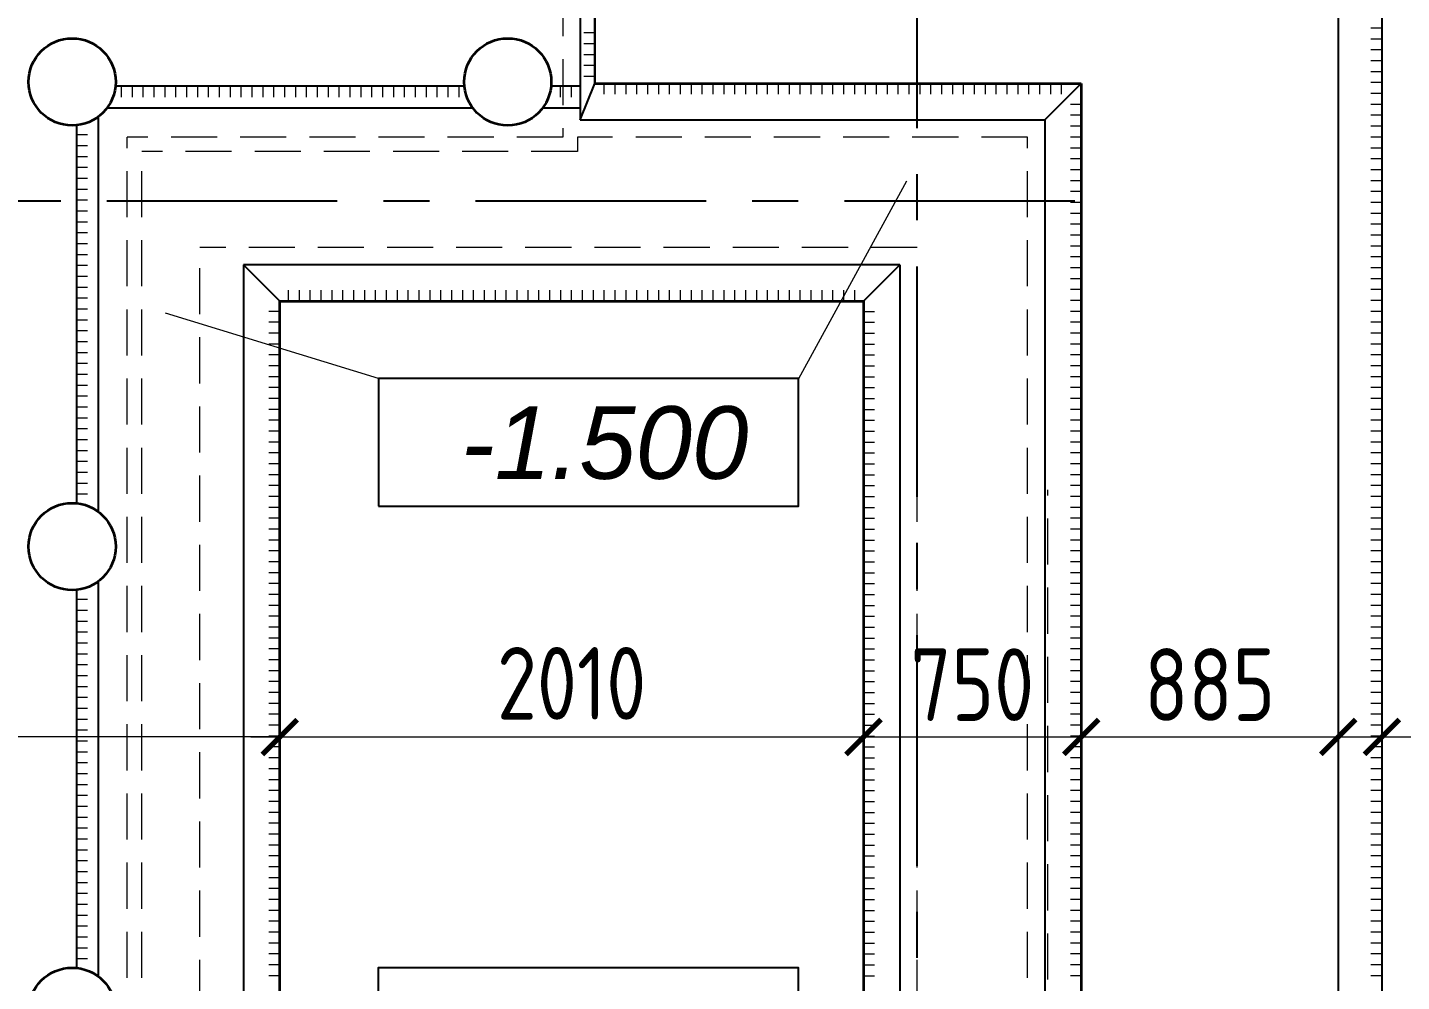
# Model space of a CAD drawing. Extents: x -12289450 to -10763036, y -7834513 to -6150123.
# Drawn here: x -11249645 to -11244913, y -7820069 to -7816784 of the extents above; entities that cross this region are included whole.
import ezdxf

# ---------------------------------------------------------------- set-up
doc = ezdxf.new("R2010")
doc.units = 0
doc.header["$LTSCALE"] = 25
doc.header["$PDMODE"] = 35
doc.linetypes.add('CENTER', pattern=[50.8, 31.75, -6.35, 6.35, -6.35])
doc.linetypes.add('HIDDEN', pattern=[9.525, 6.35, -3.175])
doc.layers.get('DefPoints').update_dxf_attribs({"color": 10, "lineweight": 30})
doc.layers.add('005-РАЗМЕРЫ', color=252, linetype='Continuous')
doc.layers.add('014-ОСИ', color=251, linetype='CENTER')
for name, color, linetype, lineweight in [('RAZMER', 7, 'Continuous', 9), ('Земля', 7, 'Continuous', 15), ('ФУНДАМЕНТ', 5, 'Continuous', 30)]:
    doc.layers.add(name, color=color, linetype=linetype, lineweight=lineweight)
doc.styles.add('GOST 2.304', font='cs_gost2304.shx')
doc.styles.get("Standard").update_dxf_attribs({"font": 'arial.ttf'})
doc.styles.add('Текстер', font='ariali.ttf')
doc.dimstyles.new('1', dxfattribs={"dimscale": 100, "dimtxt": 2.5, "dimasz": 1.2, "dimexe": 1, "dimexo": 1, "dimgap": 0.5, "dimtad": 1, "dimdec": 0, "dimzin": 0, "dimdsep": 46, "dimtxsty": 'GOST 2.304', "dimblk": 'ARCHTICK', "dimcen": 0.09, "dimdle": 1, "dimclrd": 256, "dimclre": 256, "dimclrt": 7, "dimadec": 0, "dimazin": 0, "dimtfac": 1, "dimtdec": 0, "dimtmove": 0, "dimatfit": 3, "dimldrblk": 'ARCHTICK', "dimfxl": 0, "dimtolj": 1, "dimtzin": 0, "dimlwd": 5, "dimlwe": 5, "dimarcsym": 0})

# ---------------------------------------------------------------- blocks, each defined once
blk = doc.blocks.new('Уровень')
at = {"color": 213, "linetype": 'ByBlock'}
blk.add_lwpolyline([(0, 0), (1543.7, 0), (1543.7, 468.7), (0, 468.7)], close=True, dxfattribs=at)
at = {"flags": 4}
blk.add_attdef('+-0.000', (69.7, 107.1), '', height=250, dxfattribs=at)
blk = doc.blocks.new('_ArchTick')
at = {"color": 0, "linetype": 'ByBlock', "const_width": 0.15}
blk.add_lwpolyline([(-0.5, -0.5), (0.5, 0.5)], dxfattribs=at)
blk = doc.blocks.new('*D1404')
at = {"layer": '005-РАЗМЕРЫ', "lineweight": 5, "transparency": 16777216}
for p, q in [((-11249790.9, -7819226.6), (-11250583.7, -7819226.6)), ((-11248775.9, -7819226.6), (-11249890.9, -7819226.6)), ((-11249790.9, -7819302.4), (-11249790.9, -7819326.6)), ((-11248775.9, -7819323.6), (-11248775.9, -7819326.6))]:
    blk.add_line(p, q, dxfattribs=at)
at = {"layer": 'DefPoints', "color": 0, "transparency": 16777216}
for p in [(-11249790.9, -7819202.4), (-11248775.9, -7819223.6), (-11248775.9, -7819226.6)]:
    blk.add_point(p, dxfattribs=at)
at = {"layer": '005-РАЗМЕРЫ', "lineweight": 5, "transparency": 16777216, "xscale": 120, "yscale": 120, "zscale": 120, "rotation": 180}
blk.add_blockref('_ArchTick', (-11249790.9, -7819226.6), dxfattribs=at)
at = {"layer": '005-РАЗМЕРЫ', "lineweight": 5, "transparency": 16777216, "xscale": 120, "yscale": 120, "zscale": 120}
blk.add_blockref('_ArchTick', (-11248775.9, -7819226.6), dxfattribs=at)
at = {"layer": '005-РАЗМЕРЫ', "color": 7, "transparency": 16777216, "insert": (-11250247.3, -7819046.4), "char_height": 250, "attachment_point": 5, "style": 'GOST 2.304'}
blk.add_mtext('\\A1;1015', dxfattribs=at)
blk = doc.blocks.new('*D1405')
at = {"layer": '005-РАЗМЕРЫ', "lineweight": 5, "transparency": 16777216}
for p, q in [((-11248875.9, -7819226.6), (-11246665.9, -7819226.6)), ((-11248775.9, -7819323.6), (-11248775.9, -7819326.6)), ((-11246765.9, -7819323.6), (-11246765.9, -7819326.6))]:
    blk.add_line(p, q, dxfattribs=at)
at = {"layer": 'DefPoints', "color": 0, "transparency": 16777216}
for p in [(-11248775.9, -7819223.6), (-11246765.9, -7819223.6), (-11246765.9, -7819226.6)]:
    blk.add_point(p, dxfattribs=at)
at = {"layer": '005-РАЗМЕРЫ', "lineweight": 5, "transparency": 16777216, "xscale": 120, "yscale": 120, "zscale": 120, "rotation": 180}
blk.add_blockref('_ArchTick', (-11248775.9, -7819226.6), dxfattribs=at)
at = {"layer": '005-РАЗМЕРЫ', "lineweight": 5, "transparency": 16777216, "xscale": 120, "yscale": 120, "zscale": 120}
blk.add_blockref('_ArchTick', (-11246765.9, -7819226.6), dxfattribs=at)
at = {"layer": '005-РАЗМЕРЫ', "color": 7, "transparency": 16777216, "insert": (-11247770.9, -7819041.9), "char_height": 250, "attachment_point": 5, "style": 'GOST 2.304'}
blk.add_mtext('\\A1;2010', dxfattribs=at)
blk = doc.blocks.new('*D1406')
at = {"layer": '005-РАЗМЕРЫ', "lineweight": 5, "transparency": 16777216}
for p, q in [((-11246865.9, -7819226.6), (-11245915.9, -7819226.6)), ((-11246015.9, -7819323.6), (-11246015.9, -7819326.6))]:
    blk.add_line(p, q, dxfattribs=at)
at = {"layer": 'DefPoints', "color": 0, "transparency": 16777216}
for p in [(-11246765.9, -7819226.6), (-11246015.9, -7819223.6), (-11246015.9, -7819226.6)]:
    blk.add_point(p, dxfattribs=at)
at = {"layer": '005-РАЗМЕРЫ', "lineweight": 5, "transparency": 16777216, "xscale": 120, "yscale": 120, "zscale": 120, "rotation": 180}
blk.add_blockref('_ArchTick', (-11246765.9, -7819226.6), dxfattribs=at)
at = {"layer": '005-РАЗМЕРЫ', "lineweight": 5, "transparency": 16777216, "xscale": 120, "yscale": 120, "zscale": 120}
blk.add_blockref('_ArchTick', (-11246015.9, -7819226.6), dxfattribs=at)
at = {"layer": '005-РАЗМЕРЫ', "color": 7, "transparency": 16777216, "insert": (-11246390.9, -7819046.4), "char_height": 250, "attachment_point": 5, "style": 'GOST 2.304'}
blk.add_mtext('\\A1;750', dxfattribs=at)
blk = doc.blocks.new('*D1407')
at = {"layer": '005-РАЗМЕРЫ', "lineweight": 5, "transparency": 16777216}
for p, q in [((-11245130.9, -7819126.9), (-11245130.9, -7819126.6)), ((-11246115.9, -7819226.6), (-11245030.9, -7819226.6)), ((-11246015.9, -7819323.6), (-11246015.9, -7819326.6))]:
    blk.add_line(p, q, dxfattribs=at)
at = {"layer": 'DefPoints', "color": 0, "transparency": 16777216}
for p in [(-11246015.9, -7819223.6), (-11245130.9, -7819226.6), (-11245130.9, -7819226.9)]:
    blk.add_point(p, dxfattribs=at)
at = {"layer": '005-РАЗМЕРЫ', "lineweight": 5, "transparency": 16777216, "xscale": 120, "yscale": 120, "zscale": 120, "rotation": 180}
blk.add_blockref('_ArchTick', (-11246015.9, -7819226.6), dxfattribs=at)
at = {"layer": '005-РАЗМЕРЫ', "lineweight": 5, "transparency": 16777216, "xscale": 120, "yscale": 120, "zscale": 120}
blk.add_blockref('_ArchTick', (-11245130.9, -7819226.6), dxfattribs=at)
at = {"layer": '005-РАЗМЕРЫ', "color": 7, "transparency": 16777216, "insert": (-11245573.4, -7819046.4), "char_height": 250, "attachment_point": 5, "style": 'GOST 2.304'}
blk.add_mtext('\\A1;885', dxfattribs=at)
blk = doc.blocks.new('*D1408')
at = {"layer": '005-РАЗМЕРЫ', "lineweight": 5, "transparency": 16777216}
for p, q in [((-11245130.9, -7819126.9), (-11245130.9, -7819126.6)), ((-11245230.9, -7819226.6), (-11244980.9, -7819226.6)), ((-11244980.9, -7819226.6), (-11244329.6, -7819226.6)), ((-11244980.9, -7819323.6), (-11244980.9, -7819326.6))]:
    blk.add_line(p, q, dxfattribs=at)
at = {"layer": 'DefPoints', "color": 0, "transparency": 16777216}
for p in [(-11245130.9, -7819226.9), (-11244980.9, -7819223.6), (-11244980.9, -7819226.6)]:
    blk.add_point(p, dxfattribs=at)
at = {"layer": '005-РАЗМЕРЫ', "lineweight": 5, "transparency": 16777216, "xscale": 120, "yscale": 120, "zscale": 120, "rotation": 180}
blk.add_blockref('_ArchTick', (-11245130.9, -7819226.6), dxfattribs=at)
at = {"layer": '005-РАЗМЕРЫ', "lineweight": 5, "transparency": 16777216, "xscale": 120, "yscale": 120, "zscale": 120}
blk.add_blockref('_ArchTick', (-11244980.9, -7819226.6), dxfattribs=at)
at = {"layer": '005-РАЗМЕРЫ', "color": 7, "transparency": 16777216, "insert": (-11244595.3, -7819046.4), "char_height": 250, "attachment_point": 5, "style": 'GOST 2.304'}
blk.add_mtext('\\A1;150', dxfattribs=at)

msp = doc.modelspace()

# ---------------------------------------------------------------- linework, layer by layer
at = {"layer": '014-ОСИ'}
for points in [[(-11246580.9, -7822209.9), (-11246580.9, -7808273)], [(-11246037.8, -7817381.1), (-11263878.5, -7817381.1)]]:
    msp.add_lwpolyline(points, dxfattribs=at)
at = {"layer": 'RAZMER', "color": 211}
for points in [[(-11246989, -7817992.6), (-11246616.7, -7817311.5)], [(-11248436.3, -7817992.6), (-11249168.9, -7817767.6)]]:
    msp.add_lwpolyline(points, dxfattribs=at)
at = {"layer": 'Земля', "lineweight": 30}
msp.add_line((-11247690.9, -7810591.1), (-11247690.9, -7816976.1), dxfattribs=at)
at = {"layer": 'Земля', "linetype": 'Continuous', "lineweight": 5, "ltscale": 3}
for p, q in [((-11247690.9, -7816976.1), (-11247690.9, -7810591.1)), ((-11244980.9, -7823181.1), (-11244980.9, -7815941.1)), ((-11244980.9, -7816786.1), (-11245018.4, -7816786.1)), ((-11247690.9, -7816802.4), (-11247728.4, -7816802.4)), ((-11247690.9, -7816839.9), (-11247728.4, -7816839.9)), ((-11244980.9, -7816823.6), (-11245018.4, -7816823.6)), ((-11247690.9, -7816877.4), (-11247728.4, -7816877.4)), ((-11244980.9, -7816861.1), (-11245018.4, -7816861.1)), ((-11247690.9, -7816914.9), (-11247728.4, -7816914.9)), ((-11244980.9, -7816898.6), (-11245018.4, -7816898.6)), ((-11244980.9, -7816936.1), (-11245018.4, -7816936.1)), ((-11247690.9, -7816952.4), (-11247728.4, -7816952.4)), ((-11246015.9, -7816976.1), (-11247690.9, -7816976.1)), ((-11247659.6, -7816976.1), (-11247659.6, -7817013.6)), ((-11247622.1, -7816976.1), (-11247622.1, -7817013.6)), ((-11247584.6, -7816976.1), (-11247584.6, -7817013.6)), ((-11247547.1, -7816976.1), (-11247547.1, -7817013.6)), ((-11247509.6, -7816976.1), (-11247509.6, -7817013.6)), ((-11247472.1, -7816976.1), (-11247472.1, -7817013.6)), ((-11247434.6, -7816976.1), (-11247434.6, -7817013.6)), ((-11247397.1, -7816976.1), (-11247397.1, -7817013.6)), ((-11247359.6, -7816976.1), (-11247359.6, -7817013.6)), ((-11247322.1, -7816976.1), (-11247322.1, -7817013.6)), ((-11247284.6, -7816976.1), (-11247284.6, -7817013.6)), ((-11247247.1, -7816976.1), (-11247247.1, -7817013.6)), ((-11247209.6, -7816976.1), (-11247209.6, -7817013.6)), ((-11247172.1, -7816976.1), (-11247172.1, -7817013.6)), ((-11247134.6, -7816976.1), (-11247134.6, -7817013.6)), ((-11247097.1, -7816976.1), (-11247097.1, -7817013.6)), ((-11247059.6, -7816976.1), (-11247059.6, -7817013.6)), ((-11247022.1, -7816976.1), (-11247022.1, -7817013.6)), ((-11246984.6, -7816976.1), (-11246984.6, -7817013.6)), ((-11246947.1, -7816976.1), (-11246947.1, -7817013.6)), ((-11246909.6, -7816976.1), (-11246909.6, -7817013.6)), ((-11246872.1, -7816976.1), (-11246872.1, -7817013.6)), ((-11246834.6, -7816976.1), (-11246834.6, -7817013.6)), ((-11246797.1, -7816976.1), (-11246797.1, -7817013.6)), ((-11246759.6, -7816976.1), (-11246759.6, -7817013.6)), ((-11246722.1, -7816976.1), (-11246722.1, -7817013.6)), ((-11246684.6, -7816976.1), (-11246684.6, -7817013.6)), ((-11246647.1, -7816976.1), (-11246647.1, -7817013.6)), ((-11246609.6, -7816976.1), (-11246609.6, -7817013.6)), ((-11246572.1, -7816976.1), (-11246572.1, -7817013.6)), ((-11246534.6, -7816976.1), (-11246534.6, -7817013.6)), ((-11246497.1, -7816976.1), (-11246497.1, -7817013.6)), ((-11246459.6, -7816976.1), (-11246459.6, -7817013.6)), ((-11246422.1, -7816976.1), (-11246422.1, -7817013.6)), ((-11246384.6, -7816976.1), (-11246384.6, -7817013.6)), ((-11246347.1, -7816976.1), (-11246347.1, -7817013.6)), ((-11246309.6, -7816976.1), (-11246309.6, -7817013.6)), ((-11246272.1, -7816976.1), (-11246272.1, -7817013.6)), ((-11246234.6, -7816976.1), (-11246234.6, -7817013.6)), ((-11246197.1, -7816976.1), (-11246197.1, -7817013.6)), ((-11246159.6, -7816976.1), (-11246159.6, -7817013.6)), ((-11246122.1, -7816976.1), (-11246122.1, -7817013.6)), ((-11246084.6, -7816976.1), (-11246084.6, -7817013.6)), ((-11246015.9, -7822146.1), (-11246015.9, -7816976.1)), ((-11244980.9, -7816973.6), (-11245018.4, -7816973.6)), ((-11249341.6, -7816986.1), (-11248140.1, -7816986.1)), ((-11249322.1, -7816986.1), (-11249322.1, -7817023.6)), ((-11249284.6, -7816986.1), (-11249284.6, -7817023.6)), ((-11249247.1, -7816986.1), (-11249247.1, -7817023.6)), ((-11249209.6, -7816986.1), (-11249209.6, -7817023.6)), ((-11249172.1, -7816986.1), (-11249172.1, -7817023.6)), ((-11249134.6, -7816986.1), (-11249134.6, -7817023.6)), ((-11249097.1, -7816986.1), (-11249097.1, -7817023.6)), ((-11249059.6, -7816986.1), (-11249059.6, -7817023.6)), ((-11249022.1, -7816986.1), (-11249022.1, -7817023.6)), ((-11248984.6, -7816986.1), (-11248984.6, -7817023.6)), ((-11248947.1, -7816986.1), (-11248947.1, -7817023.6)), ((-11248909.6, -7816986.1), (-11248909.6, -7817023.6)), ((-11248872.1, -7816986.1), (-11248872.1, -7817023.6)), ((-11248834.6, -7816986.1), (-11248834.6, -7817023.6)), ((-11248797.1, -7816986.1), (-11248797.1, -7817023.6)), ((-11248759.6, -7816986.1), (-11248759.6, -7817023.6)), ((-11248722.1, -7816986.1), (-11248722.1, -7817023.6)), ((-11248684.6, -7816986.1), (-11248684.6, -7817023.6)), ((-11248647.1, -7816986.1), (-11248647.1, -7817023.6)), ((-11248609.6, -7816986.1), (-11248609.6, -7817023.6)), ((-11248572.1, -7816986.1), (-11248572.1, -7817023.6)), ((-11248534.6, -7816986.1), (-11248534.6, -7817023.6)), ((-11248497.1, -7816986.1), (-11248497.1, -7817023.6)), ((-11248459.6, -7816986.1), (-11248459.6, -7817023.6)), ((-11248422.1, -7816986.1), (-11248422.1, -7817023.6)), ((-11248384.6, -7816986.1), (-11248384.6, -7817023.6)), ((-11248347.1, -7816986.1), (-11248347.1, -7817023.6)), ((-11248309.6, -7816986.1), (-11248309.6, -7817023.6)), ((-11248272.1, -7816986.1), (-11248272.1, -7817023.6)), ((-11248234.6, -7816986.1), (-11248234.6, -7817023.6)), ((-11248197.1, -7816986.1), (-11248197.1, -7817023.6)), ((-11248159.6, -7816986.1), (-11248159.6, -7817023.6)), ((-11247841.6, -7816986.1), (-11247740.9, -7816986.1)), ((-11247810, -7816986.1), (-11247810, -7817023.6)), ((-11247772.5, -7816986.1), (-11247772.5, -7817023.6)), ((-11244980.9, -7817011.1), (-11245018.4, -7817011.1)), ((-11246015.9, -7817048.6), (-11246053.4, -7817048.6)), ((-11244980.9, -7817048.6), (-11245018.4, -7817048.6)), ((-11249475.9, -7818421.9), (-11249475.9, -7817120.4)), ((-11246015.9, -7817086.1), (-11246053.4, -7817086.1)), ((-11246015.9, -7817123.6), (-11246053.4, -7817123.6)), ((-11244980.9, -7817086.1), (-11245018.4, -7817086.1)), ((-11244980.9, -7817123.6), (-11245018.4, -7817123.6)), ((-11249475.9, -7817152.4), (-11249438.4, -7817152.4)), ((-11246015.9, -7817161.1), (-11246053.4, -7817161.1)), ((-11244980.9, -7817161.1), (-11245018.4, -7817161.1)), ((-11249475.9, -7817189.9), (-11249438.4, -7817189.9)), ((-11246015.9, -7817198.6), (-11246053.4, -7817198.6)), ((-11244980.9, -7817198.6), (-11245018.4, -7817198.6)), ((-11249475.9, -7817227.4), (-11249438.4, -7817227.4)), ((-11249475.9, -7817264.9), (-11249438.4, -7817264.9)), ((-11246015.9, -7817236.1), (-11246053.4, -7817236.1)), ((-11244980.9, -7817236.1), (-11245018.4, -7817236.1)), ((-11249475.9, -7817302.4), (-11249438.4, -7817302.4)), ((-11246015.9, -7817273.6), (-11246053.4, -7817273.6)), ((-11246015.9, -7817311.1), (-11246053.4, -7817311.1)), ((-11244980.9, -7817273.6), (-11245018.4, -7817273.6)), ((-11244980.9, -7817311.1), (-11245018.4, -7817311.1)), ((-11249475.9, -7817339.9), (-11249438.4, -7817339.9)), ((-11246015.9, -7817348.6), (-11246053.4, -7817348.6)), ((-11244980.9, -7817348.6), (-11245018.4, -7817348.6)), ((-11249475.9, -7817377.4), (-11249438.4, -7817377.4)), ((-11246015.9, -7817386.1), (-11246053.4, -7817386.1)), ((-11244980.9, -7817386.1), (-11245018.4, -7817386.1)), ((-11249475.9, -7817414.9), (-11249438.4, -7817414.9)), ((-11249475.9, -7817452.4), (-11249438.4, -7817452.4)), ((-11246015.9, -7817423.6), (-11246053.4, -7817423.6)), ((-11244980.9, -7817423.6), (-11245018.4, -7817423.6)), ((-11249475.9, -7817489.9), (-11249438.4, -7817489.9)), ((-11246015.9, -7817461.1), (-11246053.4, -7817461.1)), ((-11246015.9, -7817498.6), (-11246053.4, -7817498.6)), ((-11244980.9, -7817461.1), (-11245018.4, -7817461.1)), ((-11244980.9, -7817498.6), (-11245018.4, -7817498.6)), ((-11249475.9, -7817527.4), (-11249438.4, -7817527.4)), ((-11246015.9, -7817536.1), (-11246053.4, -7817536.1)), ((-11244980.9, -7817536.1), (-11245018.4, -7817536.1)), ((-11249475.9, -7817564.9), (-11249438.4, -7817564.9)), ((-11246015.9, -7817573.6), (-11246053.4, -7817573.6)), ((-11244980.9, -7817573.6), (-11245018.4, -7817573.6)), ((-11249475.9, -7817602.4), (-11249438.4, -7817602.4)), ((-11249475.9, -7817639.9), (-11249438.4, -7817639.9)), ((-11246015.9, -7817611.1), (-11246053.4, -7817611.1)), ((-11244980.9, -7817611.1), (-11245018.4, -7817611.1)), ((-11249475.9, -7817677.4), (-11249438.4, -7817677.4)), ((-11248745.9, -7817726.1), (-11248745.9, -7817688.6)), ((-11248708.4, -7817726.1), (-11248708.4, -7817688.6)), ((-11248670.9, -7817726.1), (-11248670.9, -7817688.6)), ((-11248633.4, -7817726.1), (-11248633.4, -7817688.6)), ((-11248595.9, -7817726.1), (-11248595.9, -7817688.6)), ((-11248558.4, -7817726.1), (-11248558.4, -7817688.6)), ((-11248520.9, -7817726.1), (-11248520.9, -7817688.6)), ((-11248483.4, -7817726.1), (-11248483.4, -7817688.6)), ((-11248445.9, -7817726.1), (-11248445.9, -7817688.6)), ((-11248408.4, -7817726.1), (-11248408.4, -7817688.6)), ((-11248370.9, -7817726.1), (-11248370.9, -7817688.6)), ((-11248333.4, -7817726.1), (-11248333.4, -7817688.6)), ((-11248295.9, -7817726.1), (-11248295.9, -7817688.6)), ((-11248258.4, -7817726.1), (-11248258.4, -7817688.6)), ((-11248220.9, -7817726.1), (-11248220.9, -7817688.6)), ((-11248183.4, -7817726.1), (-11248183.4, -7817688.6)), ((-11248145.9, -7817726.1), (-11248145.9, -7817688.6)), ((-11248108.4, -7817726.1), (-11248108.4, -7817688.6)), ((-11248070.9, -7817726.1), (-11248070.9, -7817688.6)), ((-11248033.4, -7817726.1), (-11248033.4, -7817688.6)), ((-11247995.9, -7817726.1), (-11247995.9, -7817688.6)), ((-11247958.4, -7817726.1), (-11247958.4, -7817688.6)), ((-11247920.9, -7817726.1), (-11247920.9, -7817688.6)), ((-11247883.4, -7817726.1), (-11247883.4, -7817688.6)), ((-11247845.9, -7817726.1), (-11247845.9, -7817688.6)), ((-11247808.4, -7817726.1), (-11247808.4, -7817688.6)), ((-11247770.9, -7817726.1), (-11247770.9, -7817688.6)), ((-11247733.4, -7817726.1), (-11247733.4, -7817688.6)), ((-11247695.9, -7817726.1), (-11247695.9, -7817688.6)), ((-11247658.4, -7817726.1), (-11247658.4, -7817688.6)), ((-11247620.9, -7817726.1), (-11247620.9, -7817688.6)), ((-11247583.4, -7817726.1), (-11247583.4, -7817688.6)), ((-11247545.9, -7817726.1), (-11247545.9, -7817688.6)), ((-11247508.4, -7817726.1), (-11247508.4, -7817688.6)), ((-11247470.9, -7817726.1), (-11247470.9, -7817688.6)), ((-11247433.4, -7817726.1), (-11247433.4, -7817688.6)), ((-11247395.9, -7817726.1), (-11247395.9, -7817688.6)), ((-11247358.4, -7817726.1), (-11247358.4, -7817688.6)), ((-11247320.9, -7817726.1), (-11247320.9, -7817688.6)), ((-11247283.4, -7817726.1), (-11247283.4, -7817688.6)), ((-11247245.9, -7817726.1), (-11247245.9, -7817688.6)), ((-11247208.4, -7817726.1), (-11247208.4, -7817688.6)), ((-11247170.9, -7817726.1), (-11247170.9, -7817688.6)), ((-11247133.4, -7817726.1), (-11247133.4, -7817688.6)), ((-11247095.9, -7817726.1), (-11247095.9, -7817688.6)), ((-11247058.4, -7817726.1), (-11247058.4, -7817688.6)), ((-11247020.9, -7817726.1), (-11247020.9, -7817688.6)), ((-11246983.4, -7817726.1), (-11246983.4, -7817688.6)), ((-11246945.9, -7817726.1), (-11246945.9, -7817688.6)), ((-11246908.4, -7817726.1), (-11246908.4, -7817688.6)), ((-11246870.9, -7817726.1), (-11246870.9, -7817688.6)), ((-11246833.4, -7817726.1), (-11246833.4, -7817688.6)), ((-11246795.9, -7817726.1), (-11246795.9, -7817688.6)), ((-11246015.9, -7817648.6), (-11246053.4, -7817648.6)), ((-11246015.9, -7817686.1), (-11246053.4, -7817686.1)), ((-11244980.9, -7817648.6), (-11245018.4, -7817648.6)), ((-11244980.9, -7817686.1), (-11245018.4, -7817686.1)), ((-11249475.9, -7817714.9), (-11249438.4, -7817714.9)), ((-11248775.9, -7817726.1), (-11246765.9, -7817726.1)), ((-11248775.9, -7821396.1), (-11248775.9, -7817726.1)), ((-11246765.9, -7817726.1), (-11246765.9, -7821396.1)), ((-11246015.9, -7817723.6), (-11246053.4, -7817723.6)), ((-11244980.9, -7817723.6), (-11245018.4, -7817723.6)), ((-11249475.9, -7817752.4), (-11249438.4, -7817752.4)), ((-11248775.9, -7817761.1), (-11248813.4, -7817761.1)), ((-11246765.9, -7817761.1), (-11246728.4, -7817761.1)), ((-11246015.9, -7817761.1), (-11246053.4, -7817761.1)), ((-11244980.9, -7817761.1), (-11245018.4, -7817761.1)), ((-11249475.9, -7817789.9), (-11249438.4, -7817789.9)), ((-11249475.9, -7817827.4), (-11249438.4, -7817827.4)), ((-11248775.9, -7817798.6), (-11248813.4, -7817798.6)), ((-11248775.9, -7817836.1), (-11248813.4, -7817836.1)), ((-11246765.9, -7817798.6), (-11246728.4, -7817798.6)), ((-11246765.9, -7817836.1), (-11246728.4, -7817836.1)), ((-11246015.9, -7817798.6), (-11246053.4, -7817798.6)), ((-11246015.9, -7817836.1), (-11246053.4, -7817836.1)), ((-11244980.9, -7817798.6), (-11245018.4, -7817798.6)), ((-11244980.9, -7817836.1), (-11245018.4, -7817836.1)), ((-11249475.9, -7817864.9), (-11249438.4, -7817864.9)), ((-11248775.9, -7817873.6), (-11248813.4, -7817873.6)), ((-11246765.9, -7817873.6), (-11246728.4, -7817873.6)), ((-11246015.9, -7817873.6), (-11246053.4, -7817873.6)), ((-11244980.9, -7817873.6), (-11245018.4, -7817873.6)), ((-11249475.9, -7817902.4), (-11249438.4, -7817902.4)), ((-11248775.9, -7817911.1), (-11248813.4, -7817911.1)), ((-11246765.9, -7817911.1), (-11246728.4, -7817911.1)), ((-11246015.9, -7817911.1), (-11246053.4, -7817911.1)), ((-11244980.9, -7817911.1), (-11245018.4, -7817911.1)), ((-11249475.9, -7817939.9), (-11249438.4, -7817939.9)), ((-11249475.9, -7817977.4), (-11249438.4, -7817977.4)), ((-11248775.9, -7817948.6), (-11248813.4, -7817948.6)), ((-11246765.9, -7817948.6), (-11246728.4, -7817948.6)), ((-11246015.9, -7817948.6), (-11246053.4, -7817948.6)), ((-11244980.9, -7817948.6), (-11245018.4, -7817948.6)), ((-11249475.9, -7818014.9), (-11249438.4, -7818014.9)), ((-11248775.9, -7817986.1), (-11248813.4, -7817986.1)), ((-11248775.9, -7818023.6), (-11248813.4, -7818023.6)), ((-11246765.9, -7817986.1), (-11246728.4, -7817986.1)), ((-11246765.9, -7818023.6), (-11246728.4, -7818023.6)), ((-11246015.9, -7817986.1), (-11246053.4, -7817986.1)), ((-11246015.9, -7818023.6), (-11246053.4, -7818023.6)), ((-11244980.9, -7817986.1), (-11245018.4, -7817986.1)), ((-11244980.9, -7818023.6), (-11245018.4, -7818023.6)), ((-11249475.9, -7818052.4), (-11249438.4, -7818052.4)), ((-11248775.9, -7818061.1), (-11248813.4, -7818061.1)), ((-11246765.9, -7818061.1), (-11246728.4, -7818061.1)), ((-11246015.9, -7818061.1), (-11246053.4, -7818061.1)), ((-11244980.9, -7818061.1), (-11245018.4, -7818061.1)), ((-11249475.9, -7818089.9), (-11249438.4, -7818089.9)), ((-11248775.9, -7818098.6), (-11248813.4, -7818098.6)), ((-11246765.9, -7818098.6), (-11246728.4, -7818098.6)), ((-11246015.9, -7818098.6), (-11246053.4, -7818098.6)), ((-11244980.9, -7818098.6), (-11245018.4, -7818098.6)), ((-11249475.9, -7818127.4), (-11249438.4, -7818127.4)), ((-11249475.9, -7818164.9), (-11249438.4, -7818164.9)), ((-11248775.9, -7818136.1), (-11248813.4, -7818136.1)), ((-11246765.9, -7818136.1), (-11246728.4, -7818136.1)), ((-11246015.9, -7818136.1), (-11246053.4, -7818136.1)), ((-11244980.9, -7818136.1), (-11245018.4, -7818136.1)), ((-11249475.9, -7818202.4), (-11249438.4, -7818202.4)), ((-11248775.9, -7818173.6), (-11248813.4, -7818173.6)), ((-11248775.9, -7818211.1), (-11248813.4, -7818211.1)), ((-11246765.9, -7818173.6), (-11246728.4, -7818173.6)), ((-11246765.9, -7818211.1), (-11246728.4, -7818211.1)), ((-11246015.9, -7818173.6), (-11246053.4, -7818173.6)), ((-11246015.9, -7818211.1), (-11246053.4, -7818211.1)), ((-11244980.9, -7818173.6), (-11245018.4, -7818173.6)), ((-11244980.9, -7818211.1), (-11245018.4, -7818211.1)), ((-11249475.9, -7818239.9), (-11249438.4, -7818239.9)), ((-11248775.9, -7818248.6), (-11248813.4, -7818248.6)), ((-11246765.9, -7818248.6), (-11246728.4, -7818248.6)), ((-11246015.9, -7818248.6), (-11246053.4, -7818248.6)), ((-11244980.9, -7818248.6), (-11245018.4, -7818248.6)), ((-11249475.9, -7818277.4), (-11249438.4, -7818277.4)), ((-11248775.9, -7818286.1), (-11248813.4, -7818286.1)), ((-11246765.9, -7818286.1), (-11246728.4, -7818286.1)), ((-11246015.9, -7818286.1), (-11246053.4, -7818286.1)), ((-11244980.9, -7818286.1), (-11245018.4, -7818286.1)), ((-11249475.9, -7818314.9), (-11249438.4, -7818314.9)), ((-11249475.9, -7818352.4), (-11249438.4, -7818352.4)), ((-11248775.9, -7818323.6), (-11248813.4, -7818323.6)), ((-11246765.9, -7818323.6), (-11246728.4, -7818323.6)), ((-11246015.9, -7818323.6), (-11246053.4, -7818323.6)), ((-11244980.9, -7818323.6), (-11245018.4, -7818323.6)), ((-11249475.9, -7818389.9), (-11249438.4, -7818389.9)), ((-11248775.9, -7818361.1), (-11248813.4, -7818361.1)), ((-11248775.9, -7818398.6), (-11248813.4, -7818398.6)), ((-11246765.9, -7818361.1), (-11246728.4, -7818361.1)), ((-11246765.9, -7818398.6), (-11246728.4, -7818398.6)), ((-11246015.9, -7818361.1), (-11246053.4, -7818361.1)), ((-11246015.9, -7818398.6), (-11246053.4, -7818398.6)), ((-11244980.9, -7818361.1), (-11245018.4, -7818361.1)), ((-11244980.9, -7818398.6), (-11245018.4, -7818398.6)), ((-11248775.9, -7818436.1), (-11248813.4, -7818436.1)), ((-11246765.9, -7818436.1), (-11246728.4, -7818436.1)), ((-11246015.9, -7818436.1), (-11246053.4, -7818436.1)), ((-11244980.9, -7818436.1), (-11245018.4, -7818436.1)), ((-11248775.9, -7818473.6), (-11248813.4, -7818473.6)), ((-11246765.9, -7818473.6), (-11246728.4, -7818473.6)), ((-11246015.9, -7818473.6), (-11246053.4, -7818473.6)), ((-11244980.9, -7818473.6), (-11245018.4, -7818473.6)), ((-11248775.9, -7818511.1), (-11248813.4, -7818511.1)), ((-11246765.9, -7818511.1), (-11246728.4, -7818511.1)), ((-11246015.9, -7818511.1), (-11246053.4, -7818511.1)), ((-11244980.9, -7818511.1), (-11245018.4, -7818511.1)), ((-11248775.9, -7818548.6), (-11248813.4, -7818548.6)), ((-11248775.9, -7818586.1), (-11248813.4, -7818586.1)), ((-11246765.9, -7818548.6), (-11246728.4, -7818548.6)), ((-11246765.9, -7818586.1), (-11246728.4, -7818586.1)), ((-11246015.9, -7818548.6), (-11246053.4, -7818548.6)), ((-11246015.9, -7818586.1), (-11246053.4, -7818586.1)), ((-11244980.9, -7818548.6), (-11245018.4, -7818548.6)), ((-11244980.9, -7818586.1), (-11245018.4, -7818586.1)), ((-11248775.9, -7818623.6), (-11248813.4, -7818623.6)), ((-11246765.9, -7818623.6), (-11246728.4, -7818623.6)), ((-11246015.9, -7818623.6), (-11246053.4, -7818623.6)), ((-11244980.9, -7818623.6), (-11245018.4, -7818623.6)), ((-11248775.9, -7818661.1), (-11248813.4, -7818661.1)), ((-11246765.9, -7818661.1), (-11246728.4, -7818661.1)), ((-11246015.9, -7818661.1), (-11246053.4, -7818661.1)), ((-11244980.9, -7818661.1), (-11245018.4, -7818661.1)), ((-11249475.9, -7820021.9), (-11249475.9, -7818720.4)), ((-11248775.9, -7818698.6), (-11248813.4, -7818698.6)), ((-11246765.9, -7818698.6), (-11246728.4, -7818698.6)), ((-11246015.9, -7818698.6), (-11246053.4, -7818698.6)), ((-11244980.9, -7818698.6), (-11245018.4, -7818698.6)), ((-11249475.9, -7818752.4), (-11249438.4, -7818752.4)), ((-11248775.9, -7818736.1), (-11248813.4, -7818736.1)), ((-11248775.9, -7818773.6), (-11248813.4, -7818773.6)), ((-11246765.9, -7818736.1), (-11246728.4, -7818736.1)), ((-11246765.9, -7818773.6), (-11246728.4, -7818773.6)), ((-11246015.9, -7818736.1), (-11246053.4, -7818736.1)), ((-11246015.9, -7818773.6), (-11246053.4, -7818773.6)), ((-11244980.9, -7818736.1), (-11245018.4, -7818736.1)), ((-11244980.9, -7818773.6), (-11245018.4, -7818773.6)), ((-11249475.9, -7818789.9), (-11249438.4, -7818789.9)), ((-11249475.9, -7818827.4), (-11249438.4, -7818827.4)), ((-11248775.9, -7818811.1), (-11248813.4, -7818811.1)), ((-11246765.9, -7818811.1), (-11246728.4, -7818811.1)), ((-11246015.9, -7818811.1), (-11246053.4, -7818811.1)), ((-11244980.9, -7818811.1), (-11245018.4, -7818811.1)), ((-11249475.9, -7818864.9), (-11249438.4, -7818864.9)), ((-11248775.9, -7818848.6), (-11248813.4, -7818848.6)), ((-11246765.9, -7818848.6), (-11246728.4, -7818848.6)), ((-11246015.9, -7818848.6), (-11246053.4, -7818848.6)), ((-11244980.9, -7818848.6), (-11245018.4, -7818848.6)), ((-11249475.9, -7818902.4), (-11249438.4, -7818902.4)), ((-11248775.9, -7818886.1), (-11248813.4, -7818886.1)), ((-11248775.9, -7818923.6), (-11248813.4, -7818923.6)), ((-11246765.9, -7818886.1), (-11246728.4, -7818886.1)), ((-11246765.9, -7818923.6), (-11246728.4, -7818923.6)), ((-11246015.9, -7818886.1), (-11246053.4, -7818886.1)), ((-11246015.9, -7818923.6), (-11246053.4, -7818923.6)), ((-11244980.9, -7818886.1), (-11245018.4, -7818886.1)), ((-11244980.9, -7818923.6), (-11245018.4, -7818923.6)), ((-11249475.9, -7818939.9), (-11249438.4, -7818939.9)), ((-11248775.9, -7818961.1), (-11248813.4, -7818961.1)), ((-11246765.9, -7818961.1), (-11246728.4, -7818961.1)), ((-11246015.9, -7818961.1), (-11246053.4, -7818961.1)), ((-11244980.9, -7818961.1), (-11245018.4, -7818961.1)), ((-11249475.9, -7818977.4), (-11249438.4, -7818977.4)), ((-11249475.9, -7819014.9), (-11249438.4, -7819014.9)), ((-11248775.9, -7818998.6), (-11248813.4, -7818998.6)), ((-11246765.9, -7818998.6), (-11246728.4, -7818998.6)), ((-11246015.9, -7818998.6), (-11246053.4, -7818998.6)), ((-11244980.9, -7818998.6), (-11245018.4, -7818998.6)), ((-11249475.9, -7819052.4), (-11249438.4, -7819052.4)), ((-11248775.9, -7819036.1), (-11248813.4, -7819036.1)), ((-11246765.9, -7819036.1), (-11246728.4, -7819036.1)), ((-11246015.9, -7819036.1), (-11246053.4, -7819036.1)), ((-11244980.9, -7819036.1), (-11245018.4, -7819036.1)), ((-11249475.9, -7819089.9), (-11249438.4, -7819089.9)), ((-11248775.9, -7819073.6), (-11248813.4, -7819073.6)), ((-11248775.9, -7819111.1), (-11248813.4, -7819111.1)), ((-11246765.9, -7819073.6), (-11246728.4, -7819073.6)), ((-11246765.9, -7819111.1), (-11246728.4, -7819111.1)), ((-11246015.9, -7819073.6), (-11246053.4, -7819073.6)), ((-11246015.9, -7819111.1), (-11246053.4, -7819111.1)), ((-11244980.9, -7819073.6), (-11245018.4, -7819073.6)), ((-11244980.9, -7819111.1), (-11245018.4, -7819111.1)), ((-11249475.9, -7819127.4), (-11249438.4, -7819127.4)), ((-11248775.9, -7819148.6), (-11248813.4, -7819148.6)), ((-11246765.9, -7819148.6), (-11246728.4, -7819148.6)), ((-11246015.9, -7819148.6), (-11246053.4, -7819148.6)), ((-11244980.9, -7819148.6), (-11245018.4, -7819148.6)), ((-11249475.9, -7819164.9), (-11249438.4, -7819164.9)), ((-11249475.9, -7819202.4), (-11249438.4, -7819202.4)), ((-11248775.9, -7819186.1), (-11248813.4, -7819186.1)), ((-11246765.9, -7819186.1), (-11246728.4, -7819186.1)), ((-11246015.9, -7819186.1), (-11246053.4, -7819186.1)), ((-11244980.9, -7819186.1), (-11245018.4, -7819186.1)), ((-11249475.9, -7819239.9), (-11249438.4, -7819239.9)), ((-11248775.9, -7819223.6), (-11248813.4, -7819223.6)), ((-11246765.9, -7819223.6), (-11246728.4, -7819223.6)), ((-11246015.9, -7819223.6), (-11246053.4, -7819223.6)), ((-11244980.9, -7819223.6), (-11245018.4, -7819223.6)), ((-11249475.9, -7819277.4), (-11249438.4, -7819277.4)), ((-11248775.9, -7819261.1), (-11248813.4, -7819261.1)), ((-11248775.9, -7819298.6), (-11248813.4, -7819298.6)), ((-11246765.9, -7819261.1), (-11246728.4, -7819261.1)), ((-11246765.9, -7819298.6), (-11246728.4, -7819298.6)), ((-11246015.9, -7819261.1), (-11246053.4, -7819261.1)), ((-11246015.9, -7819298.6), (-11246053.4, -7819298.6)), ((-11244980.9, -7819261.1), (-11245018.4, -7819261.1)), ((-11244980.9, -7819298.6), (-11245018.4, -7819298.6)), ((-11249475.9, -7819314.9), (-11249438.4, -7819314.9)), ((-11248775.9, -7819336.1), (-11248813.4, -7819336.1)), ((-11246765.9, -7819336.1), (-11246728.4, -7819336.1)), ((-11246015.9, -7819336.1), (-11246053.4, -7819336.1)), ((-11244980.9, -7819336.1), (-11245018.4, -7819336.1)), ((-11249475.9, -7819352.4), (-11249438.4, -7819352.4)), ((-11249475.9, -7819389.9), (-11249438.4, -7819389.9)), ((-11248775.9, -7819373.6), (-11248813.4, -7819373.6)), ((-11246765.9, -7819373.6), (-11246728.4, -7819373.6)), ((-11246015.9, -7819373.6), (-11246053.4, -7819373.6)), ((-11244980.9, -7819373.6), (-11245018.4, -7819373.6)), ((-11249475.9, -7819427.4), (-11249438.4, -7819427.4)), ((-11248775.9, -7819411.1), (-11248813.4, -7819411.1)), ((-11246765.9, -7819411.1), (-11246728.4, -7819411.1)), ((-11246015.9, -7819411.1), (-11246053.4, -7819411.1)), ((-11244980.9, -7819411.1), (-11245018.4, -7819411.1)), ((-11249475.9, -7819464.9), (-11249438.4, -7819464.9)), ((-11248775.9, -7819448.6), (-11248813.4, -7819448.6)), ((-11248775.9, -7819486.1), (-11248813.4, -7819486.1)), ((-11246765.9, -7819448.6), (-11246728.4, -7819448.6)), ((-11246765.9, -7819486.1), (-11246728.4, -7819486.1)), ((-11246015.9, -7819448.6), (-11246053.4, -7819448.6)), ((-11246015.9, -7819486.1), (-11246053.4, -7819486.1)), ((-11244980.9, -7819448.6), (-11245018.4, -7819448.6)), ((-11244980.9, -7819486.1), (-11245018.4, -7819486.1)), ((-11249475.9, -7819502.4), (-11249438.4, -7819502.4)), ((-11248775.9, -7819523.6), (-11248813.4, -7819523.6)), ((-11246765.9, -7819523.6), (-11246728.4, -7819523.6)), ((-11246015.9, -7819523.6), (-11246053.4, -7819523.6)), ((-11244980.9, -7819523.6), (-11245018.4, -7819523.6)), ((-11249475.9, -7819539.9), (-11249438.4, -7819539.9)), ((-11249475.9, -7819577.4), (-11249438.4, -7819577.4)), ((-11248775.9, -7819561.1), (-11248813.4, -7819561.1)), ((-11246765.9, -7819561.1), (-11246728.4, -7819561.1)), ((-11246015.9, -7819561.1), (-11246053.4, -7819561.1)), ((-11244980.9, -7819561.1), (-11245018.4, -7819561.1)), ((-11249475.9, -7819614.9), (-11249438.4, -7819614.9)), ((-11248775.9, -7819598.6), (-11248813.4, -7819598.6)), ((-11246765.9, -7819598.6), (-11246728.4, -7819598.6)), ((-11246015.9, -7819598.6), (-11246053.4, -7819598.6)), ((-11244980.9, -7819598.6), (-11245018.4, -7819598.6)), ((-11249475.9, -7819652.4), (-11249438.4, -7819652.4)), ((-11248775.9, -7819636.1), (-11248813.4, -7819636.1)), ((-11248775.9, -7819673.6), (-11248813.4, -7819673.6)), ((-11246765.9, -7819636.1), (-11246728.4, -7819636.1)), ((-11246765.9, -7819673.6), (-11246728.4, -7819673.6)), ((-11246015.9, -7819636.1), (-11246053.4, -7819636.1)), ((-11246015.9, -7819673.6), (-11246053.4, -7819673.6)), ((-11244980.9, -7819636.1), (-11245018.4, -7819636.1)), ((-11244980.9, -7819673.6), (-11245018.4, -7819673.6)), ((-11249475.9, -7819689.9), (-11249438.4, -7819689.9)), ((-11249475.9, -7819727.4), (-11249438.4, -7819727.4)), ((-11248775.9, -7819711.1), (-11248813.4, -7819711.1)), ((-11246765.9, -7819711.1), (-11246728.4, -7819711.1)), ((-11246015.9, -7819711.1), (-11246053.4, -7819711.1)), ((-11244980.9, -7819711.1), (-11245018.4, -7819711.1)), ((-11249475.9, -7819764.9), (-11249438.4, -7819764.9)), ((-11248775.9, -7819748.6), (-11248813.4, -7819748.6)), ((-11246765.9, -7819748.6), (-11246728.4, -7819748.6)), ((-11246015.9, -7819748.6), (-11246053.4, -7819748.6)), ((-11244980.9, -7819748.6), (-11245018.4, -7819748.6)), ((-11249475.9, -7819802.4), (-11249438.4, -7819802.4)), ((-11248775.9, -7819786.1), (-11248813.4, -7819786.1)), ((-11248775.9, -7819823.6), (-11248813.4, -7819823.6)), ((-11246765.9, -7819786.1), (-11246728.4, -7819786.1)), ((-11246765.9, -7819823.6), (-11246728.4, -7819823.6)), ((-11246015.9, -7819786.1), (-11246053.4, -7819786.1)), ((-11246015.9, -7819823.6), (-11246053.4, -7819823.6)), ((-11244980.9, -7819786.1), (-11245018.4, -7819786.1)), ((-11244980.9, -7819823.6), (-11245018.4, -7819823.6)), ((-11249475.9, -7819839.9), (-11249438.4, -7819839.9)), ((-11248775.9, -7819861.1), (-11248813.4, -7819861.1)), ((-11246765.9, -7819861.1), (-11246728.4, -7819861.1)), ((-11246015.9, -7819861.1), (-11246053.4, -7819861.1)), ((-11244980.9, -7819861.1), (-11245018.4, -7819861.1)), ((-11249475.9, -7819877.4), (-11249438.4, -7819877.4)), ((-11249475.9, -7819914.9), (-11249438.4, -7819914.9)), ((-11248775.9, -7819898.6), (-11248813.4, -7819898.6)), ((-11246765.9, -7819898.6), (-11246728.4, -7819898.6)), ((-11246015.9, -7819898.6), (-11246053.4, -7819898.6)), ((-11244980.9, -7819898.6), (-11245018.4, -7819898.6)), ((-11249475.9, -7819952.4), (-11249438.4, -7819952.4)), ((-11248775.9, -7819936.1), (-11248813.4, -7819936.1)), ((-11246765.9, -7819936.1), (-11246728.4, -7819936.1)), ((-11246015.9, -7819936.1), (-11246053.4, -7819936.1)), ((-11244980.9, -7819936.1), (-11245018.4, -7819936.1)), ((-11249475.9, -7819989.9), (-11249438.4, -7819989.9)), ((-11248775.9, -7819973.6), (-11248813.4, -7819973.6)), ((-11248775.9, -7820011.1), (-11248813.4, -7820011.1)), ((-11246765.9, -7819973.6), (-11246728.4, -7819973.6)), ((-11246765.9, -7820011.1), (-11246728.4, -7820011.1)), ((-11246015.9, -7819973.6), (-11246053.4, -7819973.6)), ((-11246015.9, -7820011.1), (-11246053.4, -7820011.1)), ((-11244980.9, -7819973.6), (-11245018.4, -7819973.6)), ((-11244980.9, -7820011.1), (-11245018.4, -7820011.1)), ((-11248775.9, -7820048.6), (-11248813.4, -7820048.6)), ((-11246765.9, -7820048.6), (-11246728.4, -7820048.6)), ((-11246015.9, -7820048.6), (-11246053.4, -7820048.6)), ((-11244980.9, -7820048.6), (-11245018.4, -7820048.6))]:
    msp.add_line(p, q, dxfattribs=at)
at = {"layer": 'Земля', "lineweight": 25}
for p, q in [((-11247740.9, -7810641.1), (-11247740.9, -7817061.1)), ((-11246640.9, -7817601.1), (-11248900.9, -7817601.1)), ((-11248900.9, -7817601.1), (-11248900.9, -7821521.1))]:
    msp.add_line(p, q, dxfattribs=at)
at = {"layer": 'Земля', "lineweight": 35}
for p, q in [((-11248775.9, -7821396.1), (-11248775.9, -7817726.1)), ((-11248775.9, -7817726.1), (-11246765.9, -7817726.1)), ((-11246765.9, -7817726.1), (-11246765.9, -7821396.1))]:
    msp.add_line(p, q, dxfattribs=at)
at = {"layer": 'Земля', "lineweight": 25}
for points in [[(-11244980.9, -7815941.1), (-11244980.9, -7823181.1), (-11247640.9, -7823181.1)], [(-11245130.9, -7816091.1), (-11245130.9, -7823031.1), (-11247640.9, -7823031.1)], [(-11247740.9, -7817101.1), (-11247690.9, -7816976.1)], [(-11246140.9, -7817101.1), (-11246015.9, -7816976.1)], [(-11248140.1, -7816986.1), (-11249341.6, -7816986.1)], [(-11247740.9, -7816986.1), (-11247841.6, -7816986.1)], [(-11248110.9, -7817061.1), (-11249370.9, -7817061.1)], [(-11247740.9, -7817061.1), (-11247870.9, -7817061.1)], [(-11247740.9, -7817061.1), (-11247740.9, -7817101.1)], [(-11249475.9, -7817120.4), (-11249475.9, -7818421.9)], [(-11249400.9, -7817091.1), (-11249400.9, -7818451.1)], [(-11246140.9, -7817101.1), (-11246140.9, -7822021.1), (-11249400.9, -7822021.1)], [(-11247740.9, -7817101.1), (-11246140.9, -7817101.1), (-11246140.9, -7817101.1)], [(-11246640.9, -7817601.1), (-11246640.9, -7821521.1), (-11248900.9, -7821521.1)], [(-11248775.9, -7817726.1), (-11248900.9, -7817601.1)], [(-11246765.9, -7817726.1), (-11246640.9, -7817601.1)], [(-11249475.9, -7818720.4), (-11249475.9, -7820021.9)], [(-11249400.9, -7818691.1), (-11249400.9, -7820051.1)]]:
    msp.add_lwpolyline(points, dxfattribs=at)
at = {"layer": 'Земля', "lineweight": 35}
for points in [[(-11246015.9, -7816976.1), (-11246015.9, -7822146.1), (-11249250.9, -7822146.1)], [(-11247690.9, -7816976.1), (-11246015.9, -7816976.1), (-11246015.9, -7816976.1)]]:
    msp.add_lwpolyline(points, dxfattribs=at)
for centre in [(-11249490.9, -7816971.1), (-11247990.9, -7816971.1), (-11249490.9, -7818571.1), (-11249490.9, -7820171.1)]:
    msp.add_circle(centre, 150, dxfattribs=at)
at = {"layer": 'ФУНДАМЕНТ', "linetype": 'HIDDEN', "lineweight": 0}
for p, q in [((-11247800.9, -7810701.1), (-11247800.9, -7817161.1)), ((-11247800.9, -7817161.1), (-11249300.9, -7817161.1))]:
    msp.add_line(p, q, dxfattribs=at)
for points in [[(-11249300.9, -7821961.1), (-11249300.9, -7817161.1)], [(-11249250.9, -7821961.1), (-11246200.9, -7821961.1), (-11246200.9, -7817161.1), (-11247750.9, -7817161.1)], [(-11247750.9, -7817161.1), (-11247750.9, -7817211.1), (-11249250.9, -7817211.1), (-11249250.9, -7817211.1), (-11249250.9, -7817211.1)], [(-11249250.9, -7821961.1), (-11249250.9, -7817211.1)], [(-11249050.9, -7821581.1), (-11246580.9, -7821581.1), (-11246580.9, -7817541.1), (-11249050.9, -7817541.1)], [(-11249050.9, -7821581.1), (-11249050.9, -7817541.1)], [(-11246130.9, -7820776.1), (-11246130.9, -7818376.1)]]:
    msp.add_lwpolyline(points, dxfattribs=at)

# ---------------------------------------------------------------- block references
at = {"color": 7, "ltscale": 2}
ref = msp.add_blockref('Уровень', (-11248436.3, -7818432), dxfattribs=dict(at, xscale=0.9375, yscale=0.9375, zscale=0.9375))
ref.add_attrib('+-0.000', ' -1.500', (-11248249.2, -7818337.8), dxfattribs={"height": 250, "style": 'Текстер'})
ref = msp.add_blockref('Уровень', (-11248437.4, -7820460.5), dxfattribs=dict(at, xscale=0.9375, yscale=0.9375, zscale=0.9375))
ref.add_attrib('+-0.000', ' -0.750', (-11248250.4, -7820366.4), dxfattribs={"height": 250, "style": 'Текстер'})

# ---------------------------------------------------------------- dimensions: what is measured, and where the dimension line sits
at = {"layer": '005-РАЗМЕРЫ'}
dim = msp.add_linear_dim(base=(-11248775.9, -7819226.6), p1=(-11249790.9, -7819202.4), p2=(-11248775.9, -7819223.6), dimstyle='1', dxfattribs=at)
dim.commit()
dim.dimension.update_dxf_attribs({"geometry": '*D1404', "text_midpoint": (-11250247.3, -7819226.6), "dimtype": 160})
for base, p1, p2, picture, middle in [((-11246765.9, -7819226.6), (-11248775.9, -7819223.6), (-11246765.9, -7819223.6), '*D1405', (-11247770.9, -7819041.9)), ((-11246015.9, -7819226.6), (-11246765.9, -7819226.6), (-11246015.9, -7819223.6), '*D1406', (-11246390.9, -7819046.4)), ((-11245130.9, -7819226.6), (-11246015.9, -7819223.6), (-11245130.9, -7819226.9), '*D1407', (-11245573.4, -7819046.4)), ((-11244980.9, -7819226.6), (-11245130.9, -7819226.9), (-11244980.9, -7819223.6), '*D1408', (-11244595.3, -7819046.4))]:
    dim = msp.add_linear_dim(base=base, p1=p1, p2=p2, dimstyle='1', dxfattribs=at)
    dim.commit()
    dim.dimension.update_dxf_attribs({"geometry": picture, "text_midpoint": middle})

doc.saveas('drawing.dxf')
